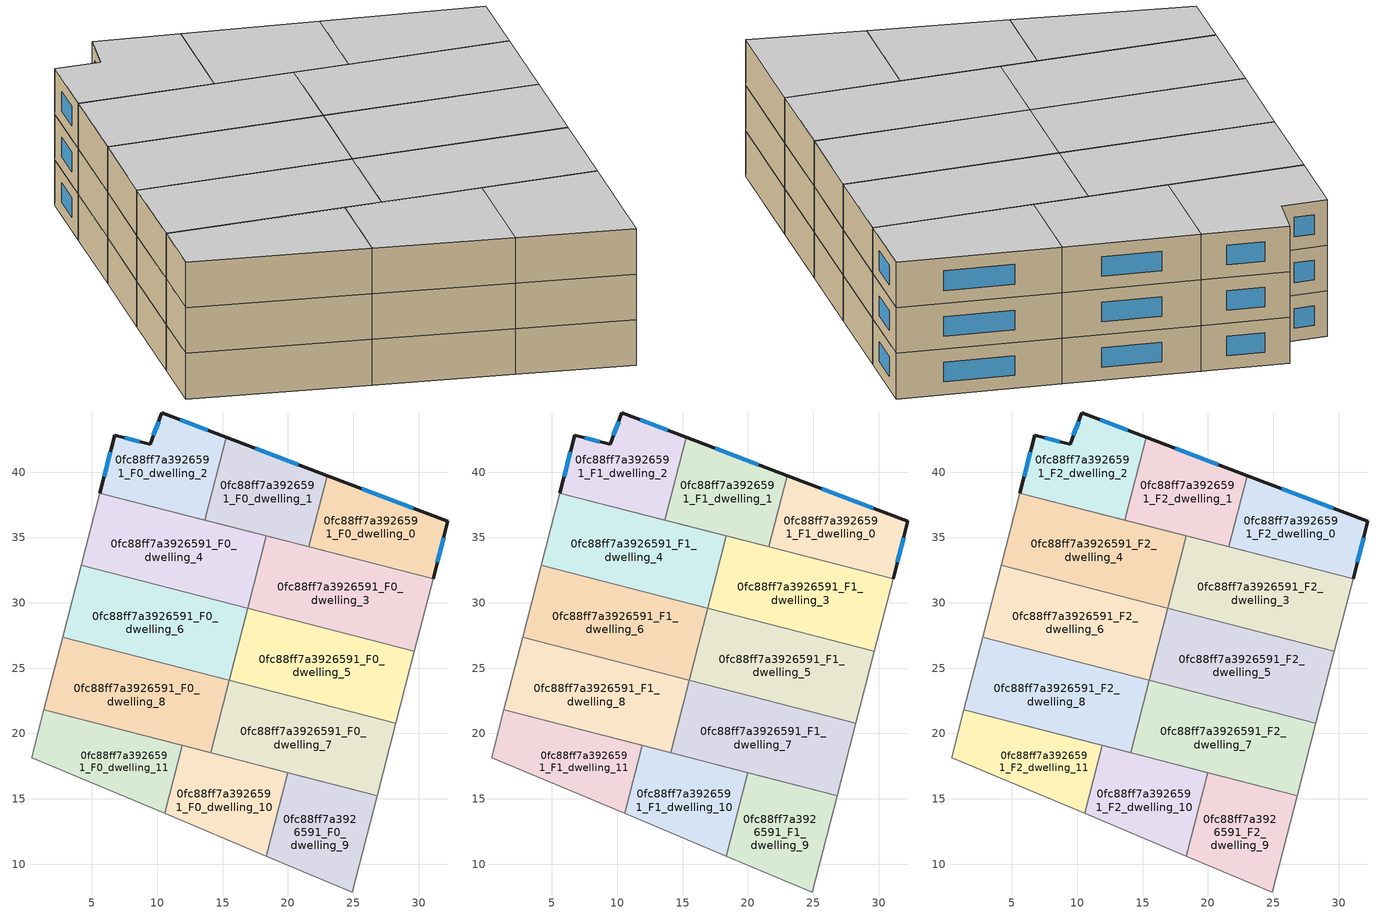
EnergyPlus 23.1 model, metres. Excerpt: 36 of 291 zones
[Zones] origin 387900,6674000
0fc88ff7a3926591_F0_dwelling_0
 floor ground (EU_floor_Construction): 32.25,36.25 31.11,31.83 21.61,34.28 23.02,39.75 z0
 wall outside (EU_wall_Construction): 31.11,31.83 32.25,36.25 23.02,39.75 z0:3
 wall to 0fc88ff7a3926591_F0_dwelling_1 (EU_wall_Construction): 23.02,39.75 21.61,34.28 z0:3
 wall adiabatic (EU_wall_Construction): 21.61,34.28 31.11,31.83 z0:3
 window (EU_Window_Construction): 29.61,37.25 25.65,38.75 / 31.43,33.09 31.92,34.99 z0.86:2.14
0fc88ff7a3926591_F0_dwelling_1
 floor ground (EU_floor_Construction): 23.02,39.75 21.61,34.28 13.64,36.33 15.28,42.67 z0
 wall outside (EU_wall_Construction): 23.02,39.75 15.28,42.67 z0:3
 wall to 0fc88ff7a3926591_F0_dwelling_2 (EU_wall_Construction): 15.28,42.67 13.64,36.33 z0:3
 wall adiabatic (EU_wall_Construction): 13.64,36.33 21.61,34.28 z0:3
 window (EU_Window_Construction): 20.81,40.58 17.49,41.84 z0.86:2.14
0fc88ff7a3926591_F0_dwelling_10
 floor ground (EU_floor_Construction): 20,17 18.35,10.62 10.55,13.88 11.9,19.09 z0
 wall to 0fc88ff7a3926591_F0_dwelling_9 (EU_wall_Construction): 18.35,10.62 20,17 z0:3
 wall adiabatic (EU_wall_Construction): 10.55,13.88 18.35,10.62 / 20,17 11.9,19.09 z0:3
 wall to 0fc88ff7a3926591_F0_dwelling_11 (EU_wall_Construction): 11.9,19.09 10.55,13.88 z0:3
0fc88ff7a3926591_F0_dwelling_11
 floor ground (EU_floor_Construction): 11.9,19.09 10.55,13.88 0.38,18.14 1.33,21.82 z0
 wall adiabatic (EU_wall_Construction): 11.9,19.09 1.33,21.82 0.38,18.14 10.55,13.88 z0:3
0fc88ff7a3926591_F0_dwelling_2
 floor ground (EU_floor_Construction): 15.28,42.67 13.64,36.33 5.6,38.41 6.75,42.83 9.45,42.13 10.36,44.53 z0
 wall outside (EU_wall_Construction): 15.28,42.67 10.36,44.53 9.45,42.13 6.75,42.83 5.6,38.41 z0:3
 wall adiabatic (EU_wall_Construction): 5.6,38.41 13.64,36.33 z0:3
 window (EU_Window_Construction): 6.42,41.57 5.93,39.67 / 8.68,42.33 7.52,42.63 / 10.1,43.85 9.71,42.82 / 13.87,43.2 11.76,44 z0.86:2.14
0fc88ff7a3926591_F0_dwelling_3
 floor ground (EU_floor_Construction): 31.11,31.83 29.68,26.3 16.93,29.59 18.36,35.12 z0
 wall adiabatic (EU_wall_Construction): 29.68,26.3 31.11,31.83 18.36,35.12 z0:3
 wall to 0fc88ff7a3926591_F0_dwelling_5 (EU_wall_Construction): 16.93,29.59 29.68,26.3 z0:3
 wall to 0fc88ff7a3926591_F0_dwelling_4 (EU_wall_Construction): 18.36,35.12 16.93,29.59 z0:3
0fc88ff7a3926591_F0_dwelling_4
 floor ground (EU_floor_Construction): 18.36,35.12 16.93,29.59 4.18,32.88 5.6,38.41 z0
 wall to 0fc88ff7a3926591_F0_dwelling_6 (EU_wall_Construction): 4.18,32.88 16.93,29.59 z0:3
 wall adiabatic (EU_wall_Construction): 18.36,35.12 5.6,38.41 4.18,32.88 z0:3
0fc88ff7a3926591_F0_dwelling_5
 floor ground (EU_floor_Construction): 29.68,26.3 28.26,20.77 15.51,24.06 16.93,29.59 z0
 wall adiabatic (EU_wall_Construction): 28.26,20.77 29.68,26.3 z0:3
 wall to 0fc88ff7a3926591_F0_dwelling_7 (EU_wall_Construction): 15.51,24.06 28.26,20.77 z0:3
 wall to 0fc88ff7a3926591_F0_dwelling_6 (EU_wall_Construction): 16.93,29.59 15.51,24.06 z0:3
0fc88ff7a3926591_F0_dwelling_6
 floor ground (EU_floor_Construction): 16.93,29.59 15.51,24.06 2.75,27.35 4.18,32.88 z0
 wall to 0fc88ff7a3926591_F0_dwelling_8 (EU_wall_Construction): 2.75,27.35 15.51,24.06 z0:3
 wall adiabatic (EU_wall_Construction): 4.18,32.88 2.75,27.35 z0:3
0fc88ff7a3926591_F0_dwelling_7
 floor ground (EU_floor_Construction): 28.26,20.77 26.83,15.24 14.08,18.53 15.51,24.06 z0
 wall adiabatic (EU_wall_Construction): 14.08,18.53 26.83,15.24 28.26,20.77 z0:3
 wall to 0fc88ff7a3926591_F0_dwelling_8 (EU_wall_Construction): 15.51,24.06 14.08,18.53 z0:3
0fc88ff7a3926591_F0_dwelling_8
 floor ground (EU_floor_Construction): 15.51,24.06 14.08,18.53 1.33,21.82 2.75,27.35 z0
 wall adiabatic (EU_wall_Construction): 2.75,27.35 1.33,21.82 14.08,18.53 z0:3
0fc88ff7a3926591_F0_dwelling_9
 floor ground (EU_floor_Construction): 26.83,15.24 24.93,7.87 18.35,10.62 20,17 z0
 wall adiabatic (EU_wall_Construction): 18.35,10.62 24.93,7.87 26.83,15.24 20,17 z0:3
0fc88ff7a3926591_F1_dwelling_0
 floor to 0fc88ff7a3926591_F0_dwelling_0 (EU_floor_Construction): 32.25,36.25 31.11,31.83 21.61,34.28 23.02,39.75 z3
 wall outside (EU_wall_Construction): 31.11,31.83 32.25,36.25 23.02,39.75 z3:6
 wall to 0fc88ff7a3926591_F1_dwelling_1 (EU_wall_Construction): 23.02,39.75 21.61,34.28 z3:6
 wall adiabatic (EU_wall_Construction): 21.61,34.28 31.11,31.83 z3:6
 window (EU_Window_Construction): 29.61,37.25 25.65,38.75 / 31.43,33.09 31.92,34.99 z3.86:5.14
0fc88ff7a3926591_F1_dwelling_1
 floor to 0fc88ff7a3926591_F0_dwelling_1 (EU_floor_Construction): 23.02,39.75 21.61,34.28 13.64,36.33 15.28,42.67 z3
 wall outside (EU_wall_Construction): 23.02,39.75 15.28,42.67 z3:6
 wall to 0fc88ff7a3926591_F1_dwelling_2 (EU_wall_Construction): 15.28,42.67 13.64,36.33 z3:6
 wall adiabatic (EU_wall_Construction): 13.64,36.33 21.61,34.28 z3:6
 window (EU_Window_Construction): 20.81,40.58 17.49,41.84 z3.86:5.14
0fc88ff7a3926591_F1_dwelling_10
 floor to 0fc88ff7a3926591_F0_dwelling_10 (EU_floor_Construction): 20,17 18.35,10.62 10.55,13.88 11.9,19.09 z3
 wall to 0fc88ff7a3926591_F1_dwelling_9 (EU_wall_Construction): 18.35,10.62 20,17 z3:6
 wall adiabatic (EU_wall_Construction): 10.55,13.88 18.35,10.62 / 20,17 11.9,19.09 z3:6
 wall to 0fc88ff7a3926591_F1_dwelling_11 (EU_wall_Construction): 11.9,19.09 10.55,13.88 z3:6
0fc88ff7a3926591_F1_dwelling_11
 floor to 0fc88ff7a3926591_F0_dwelling_11 (EU_floor_Construction): 11.9,19.09 10.55,13.88 0.38,18.14 1.33,21.82 z3
 wall adiabatic (EU_wall_Construction): 11.9,19.09 1.33,21.82 0.38,18.14 10.55,13.88 z3:6
0fc88ff7a3926591_F1_dwelling_2
 floor to 0fc88ff7a3926591_F0_dwelling_2 (EU_floor_Construction): 15.28,42.67 13.64,36.33 5.6,38.41 6.75,42.83 9.45,42.13 10.36,44.53 z3
 wall outside (EU_wall_Construction): 15.28,42.67 10.36,44.53 9.45,42.13 6.75,42.83 5.6,38.41 z3:6
 wall adiabatic (EU_wall_Construction): 5.6,38.41 13.64,36.33 z3:6
 window (EU_Window_Construction): 6.42,41.57 5.93,39.67 / 8.68,42.33 7.52,42.63 / 10.1,43.85 9.71,42.82 / 13.87,43.2 11.76,44 z3.86:5.14
0fc88ff7a3926591_F1_dwelling_3
 floor to 0fc88ff7a3926591_F0_dwelling_3 (EU_floor_Construction): 31.11,31.83 29.68,26.3 16.93,29.59 18.36,35.12 z3
 wall adiabatic (EU_wall_Construction): 29.68,26.3 31.11,31.83 18.36,35.12 z3:6
 wall to 0fc88ff7a3926591_F1_dwelling_5 (EU_wall_Construction): 16.93,29.59 29.68,26.3 z3:6
 wall to 0fc88ff7a3926591_F1_dwelling_4 (EU_wall_Construction): 18.36,35.12 16.93,29.59 z3:6
0fc88ff7a3926591_F1_dwelling_4
 floor to 0fc88ff7a3926591_F0_dwelling_4 (EU_floor_Construction): 18.36,35.12 16.93,29.59 4.18,32.88 5.6,38.41 z3
 wall to 0fc88ff7a3926591_F1_dwelling_6 (EU_wall_Construction): 4.18,32.88 16.93,29.59 z3:6
 wall adiabatic (EU_wall_Construction): 18.36,35.12 5.6,38.41 4.18,32.88 z3:6
0fc88ff7a3926591_F1_dwelling_5
 floor to 0fc88ff7a3926591_F0_dwelling_5 (EU_floor_Construction): 29.68,26.3 28.26,20.77 15.51,24.06 16.93,29.59 z3
 wall adiabatic (EU_wall_Construction): 28.26,20.77 29.68,26.3 z3:6
 wall to 0fc88ff7a3926591_F1_dwelling_7 (EU_wall_Construction): 15.51,24.06 28.26,20.77 z3:6
 wall to 0fc88ff7a3926591_F1_dwelling_6 (EU_wall_Construction): 16.93,29.59 15.51,24.06 z3:6
0fc88ff7a3926591_F1_dwelling_6
 floor to 0fc88ff7a3926591_F0_dwelling_6 (EU_floor_Construction): 16.93,29.59 15.51,24.06 2.75,27.35 4.18,32.88 z3
 wall to 0fc88ff7a3926591_F1_dwelling_8 (EU_wall_Construction): 2.75,27.35 15.51,24.06 z3:6
 wall adiabatic (EU_wall_Construction): 4.18,32.88 2.75,27.35 z3:6
0fc88ff7a3926591_F1_dwelling_7
 floor to 0fc88ff7a3926591_F0_dwelling_7 (EU_floor_Construction): 28.26,20.77 26.83,15.24 14.08,18.53 15.51,24.06 z3
 wall adiabatic (EU_wall_Construction): 14.08,18.53 26.83,15.24 28.26,20.77 z3:6
 wall to 0fc88ff7a3926591_F1_dwelling_8 (EU_wall_Construction): 15.51,24.06 14.08,18.53 z3:6
0fc88ff7a3926591_F1_dwelling_8
 floor to 0fc88ff7a3926591_F0_dwelling_8 (EU_floor_Construction): 15.51,24.06 14.08,18.53 1.33,21.82 2.75,27.35 z3
 wall adiabatic (EU_wall_Construction): 2.75,27.35 1.33,21.82 14.08,18.53 z3:6
0fc88ff7a3926591_F1_dwelling_9
 floor to 0fc88ff7a3926591_F0_dwelling_9 (EU_floor_Construction): 26.83,15.24 24.93,7.87 18.35,10.62 20,17 z3
 wall adiabatic (EU_wall_Construction): 18.35,10.62 24.93,7.87 26.83,15.24 20,17 z3:6
0fc88ff7a3926591_F2_dwelling_0
 floor to 0fc88ff7a3926591_F1_dwelling_0 (EU_floor_Construction): 32.25,36.25 31.11,31.83 21.61,34.28 23.02,39.75 z6
 wall outside (EU_wall_Construction): 31.11,31.83 32.25,36.25 23.02,39.75 z6:9
 wall to 0fc88ff7a3926591_F2_dwelling_1 (EU_wall_Construction): 23.02,39.75 21.61,34.28 z6:9
 wall adiabatic (EU_wall_Construction): 21.61,34.28 31.11,31.83 z6:9
 window (EU_Window_Construction): 29.61,37.25 25.65,38.75 / 31.43,33.09 31.92,34.99 z6.86:8.14
 ceiling to 0fc88ff7a3926591_F3_dwelling_0 (EU_floor_Construction): 31.11,31.83 32.25,36.25 23.02,39.75 21.61,34.28 z9
0fc88ff7a3926591_F2_dwelling_1
 floor to 0fc88ff7a3926591_F1_dwelling_1 (EU_floor_Construction): 23.02,39.75 21.61,34.28 13.64,36.33 15.28,42.67 z6
 wall outside (EU_wall_Construction): 23.02,39.75 15.28,42.67 z6:9
 wall to 0fc88ff7a3926591_F2_dwelling_2 (EU_wall_Construction): 15.28,42.67 13.64,36.33 z6:9
 wall adiabatic (EU_wall_Construction): 13.64,36.33 21.61,34.28 z6:9
 window (EU_Window_Construction): 20.81,40.58 17.49,41.84 z6.86:8.14
 ceiling to 0fc88ff7a3926591_F3_dwelling_1 (EU_floor_Construction): 21.61,34.28 23.02,39.75 15.28,42.67 13.64,36.33 z9
0fc88ff7a3926591_F2_dwelling_10
 floor to 0fc88ff7a3926591_F1_dwelling_10 (EU_floor_Construction): 20,17 18.35,10.62 10.55,13.88 11.9,19.09 z6
 wall to 0fc88ff7a3926591_F2_dwelling_9 (EU_wall_Construction): 18.35,10.62 20,17 z6:9
 wall adiabatic (EU_wall_Construction): 10.55,13.88 18.35,10.62 / 20,17 11.9,19.09 z6:9
 wall to 0fc88ff7a3926591_F2_dwelling_11 (EU_wall_Construction): 11.9,19.09 10.55,13.88 z6:9
 ceiling to 0fc88ff7a3926591_F3_dwelling_10 (EU_floor_Construction): 18.35,10.62 20,17 11.9,19.09 10.55,13.88 z9
0fc88ff7a3926591_F2_dwelling_11
 floor to 0fc88ff7a3926591_F1_dwelling_11 (EU_floor_Construction): 11.9,19.09 10.55,13.88 0.38,18.14 1.33,21.82 z6
 wall adiabatic (EU_wall_Construction): 11.9,19.09 1.33,21.82 0.38,18.14 10.55,13.88 z6:9
 ceiling to 0fc88ff7a3926591_F3_dwelling_11 (EU_floor_Construction): 10.55,13.88 11.9,19.09 1.33,21.82 0.38,18.14 z9
0fc88ff7a3926591_F2_dwelling_2
 floor to 0fc88ff7a3926591_F1_dwelling_2 (EU_floor_Construction): 15.28,42.67 13.64,36.33 5.6,38.41 6.75,42.83 9.45,42.13 10.36,44.53 z6
 wall outside (EU_wall_Construction): 15.28,42.67 10.36,44.53 9.45,42.13 6.75,42.83 5.6,38.41 z6:9
 wall adiabatic (EU_wall_Construction): 5.6,38.41 13.64,36.33 z6:9
 window (EU_Window_Construction): 6.42,41.57 5.93,39.67 / 8.68,42.33 7.52,42.63 / 10.1,43.85 9.71,42.82 / 13.87,43.2 11.76,44 z6.86:8.14
 ceiling to 0fc88ff7a3926591_F3_dwelling_2 (EU_floor_Construction): 13.64,36.33 15.28,42.67 10.36,44.53 9.45,42.13 6.75,42.83 5.6,38.41 z9
0fc88ff7a3926591_F2_dwelling_3
 floor to 0fc88ff7a3926591_F1_dwelling_3 (EU_floor_Construction): 31.11,31.83 29.68,26.3 16.93,29.59 18.36,35.12 z6
 wall adiabatic (EU_wall_Construction): 29.68,26.3 31.11,31.83 18.36,35.12 z6:9
 wall to 0fc88ff7a3926591_F2_dwelling_5 (EU_wall_Construction): 16.93,29.59 29.68,26.3 z6:9
 wall to 0fc88ff7a3926591_F2_dwelling_4 (EU_wall_Construction): 18.36,35.12 16.93,29.59 z6:9
 ceiling to 0fc88ff7a3926591_F3_dwelling_3 (EU_floor_Construction): 29.68,26.3 31.11,31.83 18.36,35.12 16.93,29.59 z9
0fc88ff7a3926591_F2_dwelling_4
 floor to 0fc88ff7a3926591_F1_dwelling_4 (EU_floor_Construction): 18.36,35.12 16.93,29.59 4.18,32.88 5.6,38.41 z6
 wall to 0fc88ff7a3926591_F2_dwelling_6 (EU_wall_Construction): 4.18,32.88 16.93,29.59 z6:9
 wall adiabatic (EU_wall_Construction): 18.36,35.12 5.6,38.41 4.18,32.88 z6:9
 ceiling to 0fc88ff7a3926591_F3_dwelling_4 (EU_floor_Construction): 16.93,29.59 18.36,35.12 5.6,38.41 4.18,32.88 z9
0fc88ff7a3926591_F2_dwelling_5
 floor to 0fc88ff7a3926591_F1_dwelling_5 (EU_floor_Construction): 29.68,26.3 28.26,20.77 15.51,24.06 16.93,29.59 z6
 wall adiabatic (EU_wall_Construction): 28.26,20.77 29.68,26.3 z6:9
 wall to 0fc88ff7a3926591_F2_dwelling_7 (EU_wall_Construction): 15.51,24.06 28.26,20.77 z6:9
 wall to 0fc88ff7a3926591_F2_dwelling_6 (EU_wall_Construction): 16.93,29.59 15.51,24.06 z6:9
 ceiling to 0fc88ff7a3926591_F3_dwelling_5 (EU_floor_Construction): 28.26,20.77 29.68,26.3 16.93,29.59 15.51,24.06 z9
0fc88ff7a3926591_F2_dwelling_6
 floor to 0fc88ff7a3926591_F1_dwelling_6 (EU_floor_Construction): 16.93,29.59 15.51,24.06 2.75,27.35 4.18,32.88 z6
 wall to 0fc88ff7a3926591_F2_dwelling_8 (EU_wall_Construction): 2.75,27.35 15.51,24.06 z6:9
 wall adiabatic (EU_wall_Construction): 4.18,32.88 2.75,27.35 z6:9
 ceiling to 0fc88ff7a3926591_F3_dwelling_6 (EU_floor_Construction): 15.51,24.06 16.93,29.59 4.18,32.88 2.75,27.35 z9
0fc88ff7a3926591_F2_dwelling_7
 floor to 0fc88ff7a3926591_F1_dwelling_7 (EU_floor_Construction): 28.26,20.77 26.83,15.24 14.08,18.53 15.51,24.06 z6
 wall adiabatic (EU_wall_Construction): 14.08,18.53 26.83,15.24 28.26,20.77 z6:9
 wall to 0fc88ff7a3926591_F2_dwelling_8 (EU_wall_Construction): 15.51,24.06 14.08,18.53 z6:9
 ceiling to 0fc88ff7a3926591_F3_dwelling_7 (EU_floor_Construction): 26.83,15.24 28.26,20.77 15.51,24.06 14.08,18.53 z9
0fc88ff7a3926591_F2_dwelling_8
 floor to 0fc88ff7a3926591_F1_dwelling_8 (EU_floor_Construction): 15.51,24.06 14.08,18.53 1.33,21.82 2.75,27.35 z6
 wall adiabatic (EU_wall_Construction): 2.75,27.35 1.33,21.82 14.08,18.53 z6:9
 ceiling to 0fc88ff7a3926591_F3_dwelling_8 (EU_floor_Construction): 14.08,18.53 15.51,24.06 2.75,27.35 1.33,21.82 z9
0fc88ff7a3926591_F2_dwelling_9
 floor to 0fc88ff7a3926591_F1_dwelling_9 (EU_floor_Construction): 26.83,15.24 24.93,7.87 18.35,10.62 20,17 z6
 wall adiabatic (EU_wall_Construction): 18.35,10.62 24.93,7.87 26.83,15.24 20,17 z6:9
 ceiling to 0fc88ff7a3926591_F3_dwelling_9 (EU_floor_Construction): 24.93,7.87 26.83,15.24 20,17 18.35,10.62 z9
[Building]
EU S2 Campaign: North Axis=0; Terrain=City; Solar Distribution=FullExterior
[Site:Location]
Helsinki-Vantaa.AP: Latitude=60.317; Longitude=24.963; Time Zone=2; Elevation=54.6
[SizingPeriod:WeatherFileDays]
AnnualSizingPeriod: Begin Month=1; Begin Day of Month=1; End Month=12; End Day of Month=31; Day of Week for Start Day=Monday; Use Weather File Daylight Saving Period=No; Use Weather File Rain and Snow Indicators=No
[MATERIAL]
EU_InternalMass_Material: Roughness=MediumRough; Thickness=0.1; Conductivity=1; Density=1800; Specific Heat=900; Thermal Absorptance=0.9; Solar Absorptance=0.7; Visible Absorptance=0.7
[MATERIAL:NOMASS] Roughness=MediumRough; Thermal Absorptance=0.9; Solar Absorptance=0.7; Visible Absorptance=0.7
Name | Thermal Resistance
EU_wall_NoMass | 5.91765
EU_floor_NoMass | 6.2875
[WINDOWMATERIAL:SIMPLEGLAZINGSYSTEM]
EU_Window_SimpleGlazing: UFactor=0.994035; Solar Heat Gain Coefficient=0.7; Visible Transmittance=0.7
[CONSTRUCTION]
EU_wall_Construction: EU_wall_NoMass
EU_floor_Construction: EU_floor_NoMass
EU_Window_Construction: EU_Window_SimpleGlazing
EU_InternalMass_Construction: EU_InternalMass_Material
[ZONE] Type=1; Multiplier=1; Ceiling Height=autocalculate; Floor Area=autocalculate; Part of Total Floor Area=Yes
Name | Volume
0fc88ff7a3926591_F0_dwelling_0; 0fc88ff7a3926591_F1_dwelling_0; 0fc88ff7a3926591_F2_dwelling_0 | 150.376
0fc88ff7a3926591_F0_dwelling_1; 0fc88ff7a3926591_F1_dwelling_1; 0fc88ff7a3926591_F2_dwelling_1 | 150.393
0fc88ff7a3926591_F0_dwelling_10; 0fc88ff7a3926591_F1_dwelling_10; 0fc88ff7a3926591_F2_dwelling_10 | 150.367
0fc88ff7a3926591_F0_dwelling_11; 0fc88ff7a3926591_F1_dwelling_11; 0fc88ff7a3926591_F2_dwelling_11; 0fc88ff7a3926591_F0_dwelling_2; 0fc88ff7a3926591_F1_dwelling_2; 0fc88ff7a3926591_F2_dwelling_2 | 150.373
0fc88ff7a3926591_F0_dwelling_3; 0fc88ff7a3926591_F1_dwelling_3; 0fc88ff7a3926591_F2_dwelling_3 | 225.567
0fc88ff7a3926591_F0_dwelling_4; 0fc88ff7a3926591_F1_dwelling_4; 0fc88ff7a3926591_F2_dwelling_4 | 225.571
0fc88ff7a3926591_F0_dwelling_5; 0fc88ff7a3926591_F1_dwelling_5; 0fc88ff7a3926591_F2_dwelling_5 | 225.518
0fc88ff7a3926591_F0_dwelling_6; 0fc88ff7a3926591_F1_dwelling_6; 0fc88ff7a3926591_F2_dwelling_6 | 225.532
0fc88ff7a3926591_F0_dwelling_7; 0fc88ff7a3926591_F1_dwelling_7; 0fc88ff7a3926591_F2_dwelling_7 | 225.566
0fc88ff7a3926591_F0_dwelling_8; 0fc88ff7a3926591_F1_dwelling_8; 0fc88ff7a3926591_F2_dwelling_8 | 225.57
0fc88ff7a3926591_F0_dwelling_9; 0fc88ff7a3926591_F1_dwelling_9; 0fc88ff7a3926591_F2_dwelling_9 | 150.37
[INTERNALMASS] Construction=EU_InternalMass_Construction
Name | Zone or ZoneList | Surface Area
0fc88ff7a3926591_F0_dwelling_0_EU_InternalMass | 0fc88ff7a3926591_F0_dwelling_0 | 50.1252
0fc88ff7a3926591_F0_dwelling_1_EU_InternalMass | 0fc88ff7a3926591_F0_dwelling_1 | 50.131
0fc88ff7a3926591_F0_dwelling_2_EU_InternalMass | 0fc88ff7a3926591_F0_dwelling_2 | 50.1242
0fc88ff7a3926591_F0_dwelling_3_EU_InternalMass | 0fc88ff7a3926591_F0_dwelling_3 | 75.189
0fc88ff7a3926591_F0_dwelling_4_EU_InternalMass | 0fc88ff7a3926591_F0_dwelling_4 | 75.1901
0fc88ff7a3926591_F0_dwelling_5_EU_InternalMass | 0fc88ff7a3926591_F0_dwelling_5 | 75.1729
0fc88ff7a3926591_F0_dwelling_6_EU_InternalMass | 0fc88ff7a3926591_F0_dwelling_6 | 75.1773
0fc88ff7a3926591_F0_dwelling_7_EU_InternalMass | 0fc88ff7a3926591_F0_dwelling_7 | 75.189
0fc88ff7a3926591_F0_dwelling_8_EU_InternalMass | 0fc88ff7a3926591_F0_dwelling_8 | 75.1901
0fc88ff7a3926591_F0_dwelling_9_EU_InternalMass | 0fc88ff7a3926591_F0_dwelling_9 | 50.123
0fc88ff7a3926591_F0_dwelling_10_EU_InternalMass | 0fc88ff7a3926591_F0_dwelling_10 | 50.1222
0fc88ff7a3926591_F0_dwelling_11_EU_InternalMass | 0fc88ff7a3926591_F0_dwelling_11 | 50.1243
0fc88ff7a3926591_F1_dwelling_0_EU_InternalMass | 0fc88ff7a3926591_F1_dwelling_0 | 50.1252
0fc88ff7a3926591_F1_dwelling_1_EU_InternalMass | 0fc88ff7a3926591_F1_dwelling_1 | 50.131
0fc88ff7a3926591_F1_dwelling_2_EU_InternalMass | 0fc88ff7a3926591_F1_dwelling_2 | 50.1242
0fc88ff7a3926591_F1_dwelling_3_EU_InternalMass | 0fc88ff7a3926591_F1_dwelling_3 | 75.189
0fc88ff7a3926591_F1_dwelling_4_EU_InternalMass | 0fc88ff7a3926591_F1_dwelling_4 | 75.1901
0fc88ff7a3926591_F1_dwelling_5_EU_InternalMass | 0fc88ff7a3926591_F1_dwelling_5 | 75.1729
0fc88ff7a3926591_F1_dwelling_6_EU_InternalMass | 0fc88ff7a3926591_F1_dwelling_6 | 75.1773
0fc88ff7a3926591_F1_dwelling_7_EU_InternalMass | 0fc88ff7a3926591_F1_dwelling_7 | 75.189
0fc88ff7a3926591_F1_dwelling_8_EU_InternalMass | 0fc88ff7a3926591_F1_dwelling_8 | 75.1901
0fc88ff7a3926591_F1_dwelling_9_EU_InternalMass | 0fc88ff7a3926591_F1_dwelling_9 | 50.123
0fc88ff7a3926591_F1_dwelling_10_EU_InternalMass | 0fc88ff7a3926591_F1_dwelling_10 | 50.1222
0fc88ff7a3926591_F1_dwelling_11_EU_InternalMass | 0fc88ff7a3926591_F1_dwelling_11 | 50.1243
0fc88ff7a3926591_F2_dwelling_0_EU_InternalMass | 0fc88ff7a3926591_F2_dwelling_0 | 50.1252
0fc88ff7a3926591_F2_dwelling_1_EU_InternalMass | 0fc88ff7a3926591_F2_dwelling_1 | 50.131
0fc88ff7a3926591_F2_dwelling_2_EU_InternalMass | 0fc88ff7a3926591_F2_dwelling_2 | 50.1242
0fc88ff7a3926591_F2_dwelling_3_EU_InternalMass | 0fc88ff7a3926591_F2_dwelling_3 | 75.189
0fc88ff7a3926591_F2_dwelling_4_EU_InternalMass | 0fc88ff7a3926591_F2_dwelling_4 | 75.1901
0fc88ff7a3926591_F2_dwelling_5_EU_InternalMass | 0fc88ff7a3926591_F2_dwelling_5 | 75.1729
0fc88ff7a3926591_F2_dwelling_6_EU_InternalMass | 0fc88ff7a3926591_F2_dwelling_6 | 75.1773
0fc88ff7a3926591_F2_dwelling_7_EU_InternalMass | 0fc88ff7a3926591_F2_dwelling_7 | 75.189
0fc88ff7a3926591_F2_dwelling_8_EU_InternalMass | 0fc88ff7a3926591_F2_dwelling_8 | 75.1901
0fc88ff7a3926591_F2_dwelling_9_EU_InternalMass | 0fc88ff7a3926591_F2_dwelling_9 | 50.123
0fc88ff7a3926591_F2_dwelling_10_EU_InternalMass | 0fc88ff7a3926591_F2_dwelling_10 | 50.1222
0fc88ff7a3926591_F2_dwelling_11_EU_InternalMass | 0fc88ff7a3926591_F2_dwelling_11 | 50.1243
[OTHEREQUIPMENT] Fuel Type=Electricity; Design Level Calculation Method=Watts/Area; Power per Zone Floor Area=1; Fraction Latent=0; Fraction Radiant=0; Fraction Lost=0; Carbon Dioxide Generation Rate=0; EndUse Subcategory=EU_Step8_InternalGains
Name | Zone or ZoneList or Space or SpaceList | Schedule
EU_Step8_InternalGain_0fc88ff7a3926591_F0_dwelling_0_f000 | 0fc88ff7a3926591_F0_dwelling_0 | EU_Step8_GainSchedule_0fc88ff7a3926591_F0_dwelling_0_f000
EU_Step8_InternalGain_0fc88ff7a3926591_F0_dwelling_1_f000 | 0fc88ff7a3926591_F0_dwelling_1 | EU_Step8_GainSchedule_0fc88ff7a3926591_F0_dwelling_1_f000
EU_Step8_InternalGain_0fc88ff7a3926591_F0_dwelling_2_f000 | 0fc88ff7a3926591_F0_dwelling_2 | EU_Step8_GainSchedule_0fc88ff7a3926591_F0_dwelling_2_f000
EU_Step8_InternalGain_0fc88ff7a3926591_F0_dwelling_3_f000 | 0fc88ff7a3926591_F0_dwelling_3 | EU_Step8_GainSchedule_0fc88ff7a3926591_F0_dwelling_3_f000
EU_Step8_InternalGain_0fc88ff7a3926591_F0_dwelling_4_f000 | 0fc88ff7a3926591_F0_dwelling_4 | EU_Step8_GainSchedule_0fc88ff7a3926591_F0_dwelling_4_f000
EU_Step8_InternalGain_0fc88ff7a3926591_F0_dwelling_5_f000 | 0fc88ff7a3926591_F0_dwelling_5 | EU_Step8_GainSchedule_0fc88ff7a3926591_F0_dwelling_5_f000
EU_Step8_InternalGain_0fc88ff7a3926591_F0_dwelling_6_f000 | 0fc88ff7a3926591_F0_dwelling_6 | EU_Step8_GainSchedule_0fc88ff7a3926591_F0_dwelling_6_f000
EU_Step8_InternalGain_0fc88ff7a3926591_F0_dwelling_7_f000 | 0fc88ff7a3926591_F0_dwelling_7 | EU_Step8_GainSchedule_0fc88ff7a3926591_F0_dwelling_7_f000
EU_Step8_InternalGain_0fc88ff7a3926591_F0_dwelling_8_f000 | 0fc88ff7a3926591_F0_dwelling_8 | EU_Step8_GainSchedule_0fc88ff7a3926591_F0_dwelling_8_f000
EU_Step8_InternalGain_0fc88ff7a3926591_F0_dwelling_9_f000 | 0fc88ff7a3926591_F0_dwelling_9 | EU_Step8_GainSchedule_0fc88ff7a3926591_F0_dwelling_9_f000
EU_Step8_InternalGain_0fc88ff7a3926591_F0_dwelling_10_f000 | 0fc88ff7a3926591_F0_dwelling_10 | EU_Step8_GainSchedule_0fc88ff7a3926591_F0_dwelling_10_f000
EU_Step8_InternalGain_0fc88ff7a3926591_F0_dwelling_11_f000 | 0fc88ff7a3926591_F0_dwelling_11 | EU_Step8_GainSchedule_0fc88ff7a3926591_F0_dwelling_11_f000
EU_Step8_InternalGain_0fc88ff7a3926591_F1_dwelling_0_f000 | 0fc88ff7a3926591_F1_dwelling_0 | EU_Step8_GainSchedule_0fc88ff7a3926591_F1_dwelling_0_f000
EU_Step8_InternalGain_0fc88ff7a3926591_F1_dwelling_1_f000 | 0fc88ff7a3926591_F1_dwelling_1 | EU_Step8_GainSchedule_0fc88ff7a3926591_F1_dwelling_1_f000
EU_Step8_InternalGain_0fc88ff7a3926591_F1_dwelling_2_f000 | 0fc88ff7a3926591_F1_dwelling_2 | EU_Step8_GainSchedule_0fc88ff7a3926591_F1_dwelling_2_f000
EU_Step8_InternalGain_0fc88ff7a3926591_F1_dwelling_3_f000 | 0fc88ff7a3926591_F1_dwelling_3 | EU_Step8_GainSchedule_0fc88ff7a3926591_F1_dwelling_3_f000
EU_Step8_InternalGain_0fc88ff7a3926591_F1_dwelling_4_f000 | 0fc88ff7a3926591_F1_dwelling_4 | EU_Step8_GainSchedule_0fc88ff7a3926591_F1_dwelling_4_f000
EU_Step8_InternalGain_0fc88ff7a3926591_F1_dwelling_5_f000 | 0fc88ff7a3926591_F1_dwelling_5 | EU_Step8_GainSchedule_0fc88ff7a3926591_F1_dwelling_5_f000
EU_Step8_InternalGain_0fc88ff7a3926591_F1_dwelling_6_f000 | 0fc88ff7a3926591_F1_dwelling_6 | EU_Step8_GainSchedule_0fc88ff7a3926591_F1_dwelling_6_f000
EU_Step8_InternalGain_0fc88ff7a3926591_F1_dwelling_7_f000 | 0fc88ff7a3926591_F1_dwelling_7 | EU_Step8_GainSchedule_0fc88ff7a3926591_F1_dwelling_7_f000
EU_Step8_InternalGain_0fc88ff7a3926591_F1_dwelling_8_f000 | 0fc88ff7a3926591_F1_dwelling_8 | EU_Step8_GainSchedule_0fc88ff7a3926591_F1_dwelling_8_f000
EU_Step8_InternalGain_0fc88ff7a3926591_F1_dwelling_9_f000 | 0fc88ff7a3926591_F1_dwelling_9 | EU_Step8_GainSchedule_0fc88ff7a3926591_F1_dwelling_9_f000
EU_Step8_InternalGain_0fc88ff7a3926591_F1_dwelling_10_f000 | 0fc88ff7a3926591_F1_dwelling_10 | EU_Step8_GainSchedule_0fc88ff7a3926591_F1_dwelling_10_f000
EU_Step8_InternalGain_0fc88ff7a3926591_F1_dwelling_11_f000 | 0fc88ff7a3926591_F1_dwelling_11 | EU_Step8_GainSchedule_0fc88ff7a3926591_F1_dwelling_11_f000
EU_Step8_InternalGain_0fc88ff7a3926591_F2_dwelling_0_f000 | 0fc88ff7a3926591_F2_dwelling_0 | EU_Step8_GainSchedule_0fc88ff7a3926591_F2_dwelling_0_f000
EU_Step8_InternalGain_0fc88ff7a3926591_F2_dwelling_1_f000 | 0fc88ff7a3926591_F2_dwelling_1 | EU_Step8_GainSchedule_0fc88ff7a3926591_F2_dwelling_1_f000
EU_Step8_InternalGain_0fc88ff7a3926591_F2_dwelling_2_f000 | 0fc88ff7a3926591_F2_dwelling_2 | EU_Step8_GainSchedule_0fc88ff7a3926591_F2_dwelling_2_f000
EU_Step8_InternalGain_0fc88ff7a3926591_F2_dwelling_3_f000 | 0fc88ff7a3926591_F2_dwelling_3 | EU_Step8_GainSchedule_0fc88ff7a3926591_F2_dwelling_3_f000
EU_Step8_InternalGain_0fc88ff7a3926591_F2_dwelling_4_f000 | 0fc88ff7a3926591_F2_dwelling_4 | EU_Step8_GainSchedule_0fc88ff7a3926591_F2_dwelling_4_f000
EU_Step8_InternalGain_0fc88ff7a3926591_F2_dwelling_5_f000 | 0fc88ff7a3926591_F2_dwelling_5 | EU_Step8_GainSchedule_0fc88ff7a3926591_F2_dwelling_5_f000
EU_Step8_InternalGain_0fc88ff7a3926591_F2_dwelling_6_f000 | 0fc88ff7a3926591_F2_dwelling_6 | EU_Step8_GainSchedule_0fc88ff7a3926591_F2_dwelling_6_f000
EU_Step8_InternalGain_0fc88ff7a3926591_F2_dwelling_7_f000 | 0fc88ff7a3926591_F2_dwelling_7 | EU_Step8_GainSchedule_0fc88ff7a3926591_F2_dwelling_7_f000
EU_Step8_InternalGain_0fc88ff7a3926591_F2_dwelling_8_f000 | 0fc88ff7a3926591_F2_dwelling_8 | EU_Step8_GainSchedule_0fc88ff7a3926591_F2_dwelling_8_f000
EU_Step8_InternalGain_0fc88ff7a3926591_F2_dwelling_9_f000 | 0fc88ff7a3926591_F2_dwelling_9 | EU_Step8_GainSchedule_0fc88ff7a3926591_F2_dwelling_9_f000
EU_Step8_InternalGain_0fc88ff7a3926591_F2_dwelling_10_f000 | 0fc88ff7a3926591_F2_dwelling_10 | EU_Step8_GainSchedule_0fc88ff7a3926591_F2_dwelling_10_f000
EU_Step8_InternalGain_0fc88ff7a3926591_F2_dwelling_11_f000 | 0fc88ff7a3926591_F2_dwelling_11 | EU_Step8_GainSchedule_0fc88ff7a3926591_F2_dwelling_11_f000
[ZONEVENTILATION:DESIGNFLOWRATE] Schedule=EU_AlwaysOn; Design Flow Rate Calculation Method=AirChanges/Hour; Air Changes per Hour=0.596421; Ventilation Type=Natural; Fan Pressure Rise=0; Fan Total Efficiency=1; Constant Term Coefficient=1; Temperature Term Coefficient=0; Velocity Term Coefficient=0; Velocity Squared Term Coefficient=0; Minimum Indoor Temperature=-100; Maximum Indoor Temperature=100; Delta Temperature=-100; Minimum Outdoor Temperature=-100; Maximum Outdoor Temperature=100; Maximum Wind Speed=40
Name | Zone or ZoneList or Space or SpaceList
EU_ConstantAir_0fc88ff7a3926591_F0_dwelling_0 | 0fc88ff7a3926591_F0_dwelling_0
EU_ConstantAir_0fc88ff7a3926591_F0_dwelling_1 | 0fc88ff7a3926591_F0_dwelling_1
EU_ConstantAir_0fc88ff7a3926591_F0_dwelling_2 | 0fc88ff7a3926591_F0_dwelling_2
EU_ConstantAir_0fc88ff7a3926591_F0_dwelling_3 | 0fc88ff7a3926591_F0_dwelling_3
EU_ConstantAir_0fc88ff7a3926591_F0_dwelling_4 | 0fc88ff7a3926591_F0_dwelling_4
EU_ConstantAir_0fc88ff7a3926591_F0_dwelling_5 | 0fc88ff7a3926591_F0_dwelling_5
EU_ConstantAir_0fc88ff7a3926591_F0_dwelling_6 | 0fc88ff7a3926591_F0_dwelling_6
EU_ConstantAir_0fc88ff7a3926591_F0_dwelling_7 | 0fc88ff7a3926591_F0_dwelling_7
EU_ConstantAir_0fc88ff7a3926591_F0_dwelling_8 | 0fc88ff7a3926591_F0_dwelling_8
EU_ConstantAir_0fc88ff7a3926591_F0_dwelling_9 | 0fc88ff7a3926591_F0_dwelling_9
EU_ConstantAir_0fc88ff7a3926591_F0_dwelling_10 | 0fc88ff7a3926591_F0_dwelling_10
EU_ConstantAir_0fc88ff7a3926591_F0_dwelling_11 | 0fc88ff7a3926591_F0_dwelling_11
EU_ConstantAir_0fc88ff7a3926591_F1_dwelling_0 | 0fc88ff7a3926591_F1_dwelling_0
EU_ConstantAir_0fc88ff7a3926591_F1_dwelling_1 | 0fc88ff7a3926591_F1_dwelling_1
EU_ConstantAir_0fc88ff7a3926591_F1_dwelling_2 | 0fc88ff7a3926591_F1_dwelling_2
EU_ConstantAir_0fc88ff7a3926591_F1_dwelling_3 | 0fc88ff7a3926591_F1_dwelling_3
EU_ConstantAir_0fc88ff7a3926591_F1_dwelling_4 | 0fc88ff7a3926591_F1_dwelling_4
EU_ConstantAir_0fc88ff7a3926591_F1_dwelling_5 | 0fc88ff7a3926591_F1_dwelling_5
EU_ConstantAir_0fc88ff7a3926591_F1_dwelling_6 | 0fc88ff7a3926591_F1_dwelling_6
EU_ConstantAir_0fc88ff7a3926591_F1_dwelling_7 | 0fc88ff7a3926591_F1_dwelling_7
EU_ConstantAir_0fc88ff7a3926591_F1_dwelling_8 | 0fc88ff7a3926591_F1_dwelling_8
EU_ConstantAir_0fc88ff7a3926591_F1_dwelling_9 | 0fc88ff7a3926591_F1_dwelling_9
EU_ConstantAir_0fc88ff7a3926591_F1_dwelling_10 | 0fc88ff7a3926591_F1_dwelling_10
EU_ConstantAir_0fc88ff7a3926591_F1_dwelling_11 | 0fc88ff7a3926591_F1_dwelling_11
EU_ConstantAir_0fc88ff7a3926591_F2_dwelling_0 | 0fc88ff7a3926591_F2_dwelling_0
EU_ConstantAir_0fc88ff7a3926591_F2_dwelling_1 | 0fc88ff7a3926591_F2_dwelling_1
EU_ConstantAir_0fc88ff7a3926591_F2_dwelling_2 | 0fc88ff7a3926591_F2_dwelling_2
EU_ConstantAir_0fc88ff7a3926591_F2_dwelling_3 | 0fc88ff7a3926591_F2_dwelling_3
EU_ConstantAir_0fc88ff7a3926591_F2_dwelling_4 | 0fc88ff7a3926591_F2_dwelling_4
EU_ConstantAir_0fc88ff7a3926591_F2_dwelling_5 | 0fc88ff7a3926591_F2_dwelling_5
EU_ConstantAir_0fc88ff7a3926591_F2_dwelling_6 | 0fc88ff7a3926591_F2_dwelling_6
EU_ConstantAir_0fc88ff7a3926591_F2_dwelling_7 | 0fc88ff7a3926591_F2_dwelling_7
EU_ConstantAir_0fc88ff7a3926591_F2_dwelling_8 | 0fc88ff7a3926591_F2_dwelling_8
EU_ConstantAir_0fc88ff7a3926591_F2_dwelling_9 | 0fc88ff7a3926591_F2_dwelling_9
EU_ConstantAir_0fc88ff7a3926591_F2_dwelling_10 | 0fc88ff7a3926591_F2_dwelling_10
EU_ConstantAir_0fc88ff7a3926591_F2_dwelling_11 | 0fc88ff7a3926591_F2_dwelling_11
[HVACTEMPLATE:THERMOSTAT] Constant Heating Setpoint=20; Constant Cooling Setpoint=50
EU_HeatOnly_0fc88ff7a3926591_F0_dwelling_0; EU_HeatOnly_0fc88ff7a3926591_F0_dwelling_1; EU_HeatOnly_0fc88ff7a3926591_F0_dwelling_2; EU_HeatOnly_0fc88ff7a3926591_F0_dwelling_3; EU_HeatOnly_0fc88ff7a3926591_F0_dwelling_4; EU_HeatOnly_0fc88ff7a3926591_F0_dwelling_5; EU_HeatOnly_0fc88ff7a3926591_F0_dwelling_6; EU_HeatOnly_0fc88ff7a3926591_F0_dwelling_7; EU_HeatOnly_0fc88ff7a3926591_F0_dwelling_8; EU_HeatOnly_0fc88ff7a3926591_F0_dwelling_9; EU_HeatOnly_0fc88ff7a3926591_F0_dwelling_10; EU_HeatOnly_0fc88ff7a3926591_F0_dwelling_11; EU_HeatOnly_0fc88ff7a3926591_F1_dwelling_0; EU_HeatOnly_0fc88ff7a3926591_F1_dwelling_1; EU_HeatOnly_0fc88ff7a3926591_F1_dwelling_2; EU_HeatOnly_0fc88ff7a3926591_F1_dwelling_3; EU_HeatOnly_0fc88ff7a3926591_F1_dwelling_4; EU_HeatOnly_0fc88ff7a3926591_F1_dwelling_5; EU_HeatOnly_0fc88ff7a3926591_F1_dwelling_6; EU_HeatOnly_0fc88ff7a3926591_F1_dwelling_7; EU_HeatOnly_0fc88ff7a3926591_F1_dwelling_8; EU_HeatOnly_0fc88ff7a3926591_F1_dwelling_9; EU_HeatOnly_0fc88ff7a3926591_F1_dwelling_10; EU_HeatOnly_0fc88ff7a3926591_F1_dwelling_11; EU_HeatOnly_0fc88ff7a3926591_F2_dwelling_0; EU_HeatOnly_0fc88ff7a3926591_F2_dwelling_1; EU_HeatOnly_0fc88ff7a3926591_F2_dwelling_2; EU_HeatOnly_0fc88ff7a3926591_F2_dwelling_3; EU_HeatOnly_0fc88ff7a3926591_F2_dwelling_4; EU_HeatOnly_0fc88ff7a3926591_F2_dwelling_5; EU_HeatOnly_0fc88ff7a3926591_F2_dwelling_6; EU_HeatOnly_0fc88ff7a3926591_F2_dwelling_7; EU_HeatOnly_0fc88ff7a3926591_F2_dwelling_8; EU_HeatOnly_0fc88ff7a3926591_F2_dwelling_9; EU_HeatOnly_0fc88ff7a3926591_F2_dwelling_10; EU_HeatOnly_0fc88ff7a3926591_F2_dwelling_11; EU_HeatOnly_0fc88ff7a3926591_F3_dwelling_0; EU_HeatOnly_0fc88ff7a3926591_F3_dwelling_1; EU_HeatOnly_0fc88ff7a3926591_F3_dwelling_2; EU_HeatOnly_0fc88ff7a3926591_F3_dwelling_3; EU_HeatOnly_0fc88ff7a3926591_F3_dwelling_4; EU_HeatOnly_0fc88ff7a3926591_F3_dwelling_5; EU_HeatOnly_0fc88ff7a3926591_F3_dwelling_6; EU_HeatOnly_0fc88ff7a3926591_F3_dwelling_7; EU_HeatOnly_0fc88ff7a3926591_F3_dwelling_8; EU_HeatOnly_0fc88ff7a3926591_F3_dwelling_9; EU_HeatOnly_0fc88ff7a3926591_F3_dwelling_10; EU_HeatOnly_0fc88ff7a3926591_F3_dwelling_11; EU_HeatOnly_0fc88ff7a3926591_F4_dwelling_0; EU_HeatOnly_0fc88ff7a3926591_F4_dwelling_1; EU_HeatOnly_0fc88ff7a3926591_F4_dwelling_2; EU_HeatOnly_0fc88ff7a3926591_F4_dwelling_3; EU_HeatOnly_0fc88ff7a3926591_F4_dwelling_4; EU_HeatOnly_0fc88ff7a3926591_F4_dwelling_5; EU_HeatOnly_0fc88ff7a3926591_F4_dwelling_6; EU_HeatOnly_0fc88ff7a3926591_F4_dwelling_7; EU_HeatOnly_0fc88ff7a3926591_F4_dwelling_8; EU_HeatOnly_0fc88ff7a3926591_F4_dwelling_9; EU_HeatOnly_0fc88ff7a3926591_F4_dwelling_10; EU_HeatOnly_0fc88ff7a3926591_F4_dwelling_11; EU_HeatOnly_0fc88ff7a3926591_F5_dwelling_0; EU_HeatOnly_0fc88ff7a3926591_F5_dwelling_1; EU_HeatOnly_0fc88ff7a3926591_F5_dwelling_2; EU_HeatOnly_0fc88ff7a3926591_F5_dwelling_3; EU_HeatOnly_0fc88ff7a3926591_F5_dwelling_4; EU_HeatOnly_0fc88ff7a3926591_F5_dwelling_5; EU_HeatOnly_0fc88ff7a3926591_F5_dwelling_6; EU_HeatOnly_0fc88ff7a3926591_F5_dwelling_7; EU_HeatOnly_0fc88ff7a3926591_F5_dwelling_8; EU_HeatOnly_0fc88ff7a3926591_F5_dwelling_9; EU_HeatOnly_0fc88ff7a3926591_F5_dwelling_10; EU_HeatOnly_0fc88ff7a3926591_F6_dwelling_0; EU_HeatOnly_0fc88ff7a3926591_F6_dwelling_1; EU_HeatOnly_0fc88ff7a3926591_F6_dwelling_2; EU_HeatOnly_0fc88ff7a3926591_F6_dwelling_3; EU_HeatOnly_0fc88ff7a3926591_F6_dwelling_4; EU_HeatOnly_0fc88ff7a3926591_F6_dwelling_5; EU_HeatOnly_0fc88ff7a3926591_F6_dwelling_6; EU_HeatOnly_0fc88ff7a3926591_F6_dwelling_7; EU_HeatOnly_0fc88ff7a3926591_F6_dwelling_8; EU_HeatOnly_0fc88ff7a3926591_F6_dwelling_9; EU_HeatOnly_0fc88ff7a3926591_F6_dwelling_10; EU_HeatOnly_0fc88ff7a3926591_F7_dwelling_0; EU_HeatOnly_0fc88ff7a3926591_F7_dwelling_1; EU_HeatOnly_0fc88ff7a3926591_F7_dwelling_2; EU_HeatOnly_0fc88ff7a3926591_F7_dwelling_3; EU_HeatOnly_0fc88ff7a3926591_F7_dwelling_4; EU_HeatOnly_0fc88ff7a3926591_F7_dwelling_5; EU_HeatOnly_0fc88ff7a3926591_F7_dwelling_6; EU_HeatOnly_0fc88ff7a3926591_F7_dwelling_7; EU_HeatOnly_0fc88ff7a3926591_F7_dwelling_8; EU_HeatOnly_0fc88ff7a3926591_F7_dwelling_9; EU_HeatOnly_0fc88ff7a3926591_F7_dwelling_10; EU_HeatOnly_0fc88ff7a3926591_F8_dwelling_0; EU_HeatOnly_0fc88ff7a3926591_F8_dwelling_1; EU_HeatOnly_0fc88ff7a3926591_F8_dwelling_2; EU_HeatOnly_0fc88ff7a3926591_F8_dwelling_3; EU_HeatOnly_0fc88ff7a3926591_F8_dwelling_4; EU_HeatOnly_0fc88ff7a3926591_F8_dwelling_5; EU_HeatOnly_0fc88ff7a3926591_F8_dwelling_6; EU_HeatOnly_0fc88ff7a3926591_F8_dwelling_7; EU_HeatOnly_0fc88ff7a3926591_F8_dwelling_8; EU_HeatOnly_0fc88ff7a3926591_F8_dwelling_9; EU_HeatOnly_0fc88ff7a3926591_F8_dwelling_10; EU_HeatOnly_0fc88ff7a3926591_F9_dwelling_0; EU_HeatOnly_0fc88ff7a3926591_F9_dwelling_1; EU_HeatOnly_0fc88ff7a3926591_F9_dwelling_2; EU_HeatOnly_0fc88ff7a3926591_F9_dwelling_3; EU_HeatOnly_0fc88ff7a3926591_F9_dwelling_4; EU_HeatOnly_0fc88ff7a3926591_F9_dwelling_5; EU_HeatOnly_0fc88ff7a3926591_F9_dwelling_6; EU_HeatOnly_0fc88ff7a3926591_F9_dwelling_7; EU_HeatOnly_0fc88ff7a3926591_F9_dwelling_8; EU_HeatOnly_0fc88ff7a3926591_F9_dwelling_9; EU_HeatOnly_0fc88ff7a3926591_F9_dwelling_10; EU_HeatOnly_0fc88ff7a3926591_F10_dwelling_0
[HVACTEMPLATE:ZONE:IDEALLOADSAIRSYSTEM] System Availability Schedule=EU_AlwaysOn; Maximum Heating Supply Air Temperature=50; Minimum Cooling Supply Air Temperature=13; Maximum Heating Supply Air Humidity Ratio=0.0156; Minimum Cooling Supply Air Humidity Ratio=0.0077; Heating Limit=NoLimit; Cooling Limit=NoLimit; Heating Availability Schedule=EU_AlwaysOn; Cooling Availability Schedule=EU_CoolingOff; Dehumidification Control Type=ConstantSensibleHeatRatio; Cooling Sensible Heat Ratio=0.7; Dehumidification Setpoint=60; Humidification Control Type=None; Humidification Setpoint=30; Outdoor Air Method=None; Outdoor Air Flow Rate per Person=0.00944; Outdoor Air Flow Rate per Zone Floor Area=0; Outdoor Air Flow Rate per Zone=0; Demand Controlled Ventilation Type=None; Outdoor Air Economizer Type=NoEconomizer; Heat Recovery Type=None; Sensible Heat Recovery Effectiveness=0.7; Latent Heat Recovery Effectiveness=0.65
Name | Template Thermostat
0fc88ff7a3926591_F0_dwelling_0 | EU_HeatOnly_0fc88ff7a3926591_F0_dwelling_0
0fc88ff7a3926591_F0_dwelling_1 | EU_HeatOnly_0fc88ff7a3926591_F0_dwelling_1
0fc88ff7a3926591_F0_dwelling_2 | EU_HeatOnly_0fc88ff7a3926591_F0_dwelling_2
0fc88ff7a3926591_F0_dwelling_3 | EU_HeatOnly_0fc88ff7a3926591_F0_dwelling_3
0fc88ff7a3926591_F0_dwelling_4 | EU_HeatOnly_0fc88ff7a3926591_F0_dwelling_4
0fc88ff7a3926591_F0_dwelling_5 | EU_HeatOnly_0fc88ff7a3926591_F0_dwelling_5
0fc88ff7a3926591_F0_dwelling_6 | EU_HeatOnly_0fc88ff7a3926591_F0_dwelling_6
0fc88ff7a3926591_F0_dwelling_7 | EU_HeatOnly_0fc88ff7a3926591_F0_dwelling_7
0fc88ff7a3926591_F0_dwelling_8 | EU_HeatOnly_0fc88ff7a3926591_F0_dwelling_8
0fc88ff7a3926591_F0_dwelling_9 | EU_HeatOnly_0fc88ff7a3926591_F0_dwelling_9
0fc88ff7a3926591_F0_dwelling_10 | EU_HeatOnly_0fc88ff7a3926591_F0_dwelling_10
0fc88ff7a3926591_F0_dwelling_11 | EU_HeatOnly_0fc88ff7a3926591_F0_dwelling_11
0fc88ff7a3926591_F1_dwelling_0 | EU_HeatOnly_0fc88ff7a3926591_F1_dwelling_0
0fc88ff7a3926591_F1_dwelling_1 | EU_HeatOnly_0fc88ff7a3926591_F1_dwelling_1
0fc88ff7a3926591_F1_dwelling_2 | EU_HeatOnly_0fc88ff7a3926591_F1_dwelling_2
0fc88ff7a3926591_F1_dwelling_3 | EU_HeatOnly_0fc88ff7a3926591_F1_dwelling_3
0fc88ff7a3926591_F1_dwelling_4 | EU_HeatOnly_0fc88ff7a3926591_F1_dwelling_4
0fc88ff7a3926591_F1_dwelling_5 | EU_HeatOnly_0fc88ff7a3926591_F1_dwelling_5
0fc88ff7a3926591_F1_dwelling_6 | EU_HeatOnly_0fc88ff7a3926591_F1_dwelling_6
0fc88ff7a3926591_F1_dwelling_7 | EU_HeatOnly_0fc88ff7a3926591_F1_dwelling_7
0fc88ff7a3926591_F1_dwelling_8 | EU_HeatOnly_0fc88ff7a3926591_F1_dwelling_8
0fc88ff7a3926591_F1_dwelling_9 | EU_HeatOnly_0fc88ff7a3926591_F1_dwelling_9
0fc88ff7a3926591_F1_dwelling_10 | EU_HeatOnly_0fc88ff7a3926591_F1_dwelling_10
0fc88ff7a3926591_F1_dwelling_11 | EU_HeatOnly_0fc88ff7a3926591_F1_dwelling_11
0fc88ff7a3926591_F2_dwelling_0 | EU_HeatOnly_0fc88ff7a3926591_F2_dwelling_0
0fc88ff7a3926591_F2_dwelling_1 | EU_HeatOnly_0fc88ff7a3926591_F2_dwelling_1
0fc88ff7a3926591_F2_dwelling_2 | EU_HeatOnly_0fc88ff7a3926591_F2_dwelling_2
0fc88ff7a3926591_F2_dwelling_3 | EU_HeatOnly_0fc88ff7a3926591_F2_dwelling_3
0fc88ff7a3926591_F2_dwelling_4 | EU_HeatOnly_0fc88ff7a3926591_F2_dwelling_4
0fc88ff7a3926591_F2_dwelling_5 | EU_HeatOnly_0fc88ff7a3926591_F2_dwelling_5
0fc88ff7a3926591_F2_dwelling_6 | EU_HeatOnly_0fc88ff7a3926591_F2_dwelling_6
0fc88ff7a3926591_F2_dwelling_7 | EU_HeatOnly_0fc88ff7a3926591_F2_dwelling_7
0fc88ff7a3926591_F2_dwelling_8 | EU_HeatOnly_0fc88ff7a3926591_F2_dwelling_8
0fc88ff7a3926591_F2_dwelling_9 | EU_HeatOnly_0fc88ff7a3926591_F2_dwelling_9
0fc88ff7a3926591_F2_dwelling_10 | EU_HeatOnly_0fc88ff7a3926591_F2_dwelling_10
0fc88ff7a3926591_F2_dwelling_11 | EU_HeatOnly_0fc88ff7a3926591_F2_dwelling_11
[SIZING:ZONE] Zone Cooling Design Supply Air Temperature Input Method=SupplyAirTemperature; Zone Cooling Design Supply Air Temperature=13; Zone Heating Design Supply Air Temperature Input Method=SupplyAirTemperature; Zone Heating Design Supply Air Temperature=50; Zone Cooling Design Supply Air Humidity Ratio=0.008; Zone Heating Design Supply Air Humidity Ratio=0.008; Cooling Design Air Flow Method=DesignDay; Cooling Design Air Flow Rate=0; Cooling Minimum Air Flow per Zone Floor Area=0.000762; Cooling Minimum Air Flow=0; Cooling Minimum Air Flow Fraction=0.2; Heating Design Air Flow Method=DesignDay; Heating Design Air Flow Rate=0; Heating Maximum Air Flow per Zone Floor Area=0.002032; Heating Maximum Air Flow=0.141576; Heating Maximum Air Flow Fraction=0.3; Account for Dedicated Outdoor Air System=No; Dedicated Outdoor Air System Control Strategy=NeutralSupplyAir; Dedicated Outdoor Air Low Setpoint Temperature for Design=autosize; Dedicated Outdoor Air High Setpoint Temperature for Design=autosize; Zone Load Sizing Method=Sensible Load Only No Latent Load; Zone Latent Cooling Design Supply Air Humidity Ratio Input Method=HumidityRatioDifference; Zone Cooling Design Supply Air Humidity Ratio Difference=0.005; Zone Latent Heating Design Supply Air Humidity Ratio Input Method=HumidityRatioDifference; Zone Humidification Design Supply Air Humidity Ratio Difference=0.005
0fc88ff7a3926591_F0_dwelling_0; 0fc88ff7a3926591_F0_dwelling_1; 0fc88ff7a3926591_F0_dwelling_2; 0fc88ff7a3926591_F0_dwelling_3; 0fc88ff7a3926591_F0_dwelling_4; 0fc88ff7a3926591_F0_dwelling_5; 0fc88ff7a3926591_F0_dwelling_6; 0fc88ff7a3926591_F0_dwelling_7; 0fc88ff7a3926591_F0_dwelling_8; 0fc88ff7a3926591_F0_dwelling_9; 0fc88ff7a3926591_F0_dwelling_10; 0fc88ff7a3926591_F0_dwelling_11; 0fc88ff7a3926591_F1_dwelling_0; 0fc88ff7a3926591_F1_dwelling_1; 0fc88ff7a3926591_F1_dwelling_2; 0fc88ff7a3926591_F1_dwelling_3; 0fc88ff7a3926591_F1_dwelling_4; 0fc88ff7a3926591_F1_dwelling_5; 0fc88ff7a3926591_F1_dwelling_6; 0fc88ff7a3926591_F1_dwelling_7; 0fc88ff7a3926591_F1_dwelling_8; 0fc88ff7a3926591_F1_dwelling_9; 0fc88ff7a3926591_F1_dwelling_10; 0fc88ff7a3926591_F1_dwelling_11; 0fc88ff7a3926591_F2_dwelling_0; 0fc88ff7a3926591_F2_dwelling_1; 0fc88ff7a3926591_F2_dwelling_2; 0fc88ff7a3926591_F2_dwelling_3; 0fc88ff7a3926591_F2_dwelling_4; 0fc88ff7a3926591_F2_dwelling_5; 0fc88ff7a3926591_F2_dwelling_6; 0fc88ff7a3926591_F2_dwelling_7; 0fc88ff7a3926591_F2_dwelling_8; 0fc88ff7a3926591_F2_dwelling_9; 0fc88ff7a3926591_F2_dwelling_10; 0fc88ff7a3926591_F2_dwelling_11
[SCHEDULE:CONSTANT]
Name | Hourly Value
EU_AlwaysOn | 1
EU_CoolingOff | 0
[SCHEDULE:FILE] Column Number=1; Rows to Skip at Top=0; Number of Hours of Data=8760; Column Separator=Comma; Interpolate to Timestep=No; Minutes per Item=60; Adjust Schedule for Daylight Savings=Yes
Name | File
EU_Step8_GainSchedule_0fc88ff7a3926591_F0_dwelling_0_f000 | ../../schedules/0fc88ff7a3926591/0fc88ff7a3926591_F0_dwelling_0_f000_gain.csv
EU_Step8_GainSchedule_0fc88ff7a3926591_F0_dwelling_1_f000 | ../../schedules/0fc88ff7a3926591/0fc88ff7a3926591_F0_dwelling_1_f000_gain.csv
EU_Step8_GainSchedule_0fc88ff7a3926591_F0_dwelling_2_f000 | ../../schedules/0fc88ff7a3926591/0fc88ff7a3926591_F0_dwelling_2_f000_gain.csv
EU_Step8_GainSchedule_0fc88ff7a3926591_F0_dwelling_3_f000 | ../../schedules/0fc88ff7a3926591/0fc88ff7a3926591_F0_dwelling_3_f000_gain.csv
EU_Step8_GainSchedule_0fc88ff7a3926591_F0_dwelling_4_f000 | ../../schedules/0fc88ff7a3926591/0fc88ff7a3926591_F0_dwelling_4_f000_gain.csv
EU_Step8_GainSchedule_0fc88ff7a3926591_F0_dwelling_5_f000 | ../../schedules/0fc88ff7a3926591/0fc88ff7a3926591_F0_dwelling_5_f000_gain.csv
EU_Step8_GainSchedule_0fc88ff7a3926591_F0_dwelling_6_f000 | ../../schedules/0fc88ff7a3926591/0fc88ff7a3926591_F0_dwelling_6_f000_gain.csv
EU_Step8_GainSchedule_0fc88ff7a3926591_F0_dwelling_7_f000 | ../../schedules/0fc88ff7a3926591/0fc88ff7a3926591_F0_dwelling_7_f000_gain.csv
EU_Step8_GainSchedule_0fc88ff7a3926591_F0_dwelling_8_f000 | ../../schedules/0fc88ff7a3926591/0fc88ff7a3926591_F0_dwelling_8_f000_gain.csv
EU_Step8_GainSchedule_0fc88ff7a3926591_F0_dwelling_9_f000 | ../../schedules/0fc88ff7a3926591/0fc88ff7a3926591_F0_dwelling_9_f000_gain.csv
EU_Step8_GainSchedule_0fc88ff7a3926591_F0_dwelling_10_f000 | ../../schedules/0fc88ff7a3926591/0fc88ff7a3926591_F0_dwelling_10_f000_gain.csv
EU_Step8_GainSchedule_0fc88ff7a3926591_F0_dwelling_11_f000 | ../../schedules/0fc88ff7a3926591/0fc88ff7a3926591_F0_dwelling_11_f000_gain.csv
EU_Step8_GainSchedule_0fc88ff7a3926591_F1_dwelling_0_f000 | ../../schedules/0fc88ff7a3926591/0fc88ff7a3926591_F1_dwelling_0_f000_gain.csv
EU_Step8_GainSchedule_0fc88ff7a3926591_F1_dwelling_1_f000 | ../../schedules/0fc88ff7a3926591/0fc88ff7a3926591_F1_dwelling_1_f000_gain.csv
EU_Step8_GainSchedule_0fc88ff7a3926591_F1_dwelling_2_f000 | ../../schedules/0fc88ff7a3926591/0fc88ff7a3926591_F1_dwelling_2_f000_gain.csv
EU_Step8_GainSchedule_0fc88ff7a3926591_F1_dwelling_3_f000 | ../../schedules/0fc88ff7a3926591/0fc88ff7a3926591_F1_dwelling_3_f000_gain.csv
EU_Step8_GainSchedule_0fc88ff7a3926591_F1_dwelling_4_f000 | ../../schedules/0fc88ff7a3926591/0fc88ff7a3926591_F1_dwelling_4_f000_gain.csv
EU_Step8_GainSchedule_0fc88ff7a3926591_F1_dwelling_5_f000 | ../../schedules/0fc88ff7a3926591/0fc88ff7a3926591_F1_dwelling_5_f000_gain.csv
EU_Step8_GainSchedule_0fc88ff7a3926591_F1_dwelling_6_f000 | ../../schedules/0fc88ff7a3926591/0fc88ff7a3926591_F1_dwelling_6_f000_gain.csv
EU_Step8_GainSchedule_0fc88ff7a3926591_F1_dwelling_7_f000 | ../../schedules/0fc88ff7a3926591/0fc88ff7a3926591_F1_dwelling_7_f000_gain.csv
EU_Step8_GainSchedule_0fc88ff7a3926591_F1_dwelling_8_f000 | ../../schedules/0fc88ff7a3926591/0fc88ff7a3926591_F1_dwelling_8_f000_gain.csv
EU_Step8_GainSchedule_0fc88ff7a3926591_F1_dwelling_9_f000 | ../../schedules/0fc88ff7a3926591/0fc88ff7a3926591_F1_dwelling_9_f000_gain.csv
EU_Step8_GainSchedule_0fc88ff7a3926591_F1_dwelling_10_f000 | ../../schedules/0fc88ff7a3926591/0fc88ff7a3926591_F1_dwelling_10_f000_gain.csv
EU_Step8_GainSchedule_0fc88ff7a3926591_F1_dwelling_11_f000 | ../../schedules/0fc88ff7a3926591/0fc88ff7a3926591_F1_dwelling_11_f000_gain.csv
EU_Step8_GainSchedule_0fc88ff7a3926591_F2_dwelling_0_f000 | ../../schedules/0fc88ff7a3926591/0fc88ff7a3926591_F2_dwelling_0_f000_gain.csv
EU_Step8_GainSchedule_0fc88ff7a3926591_F2_dwelling_1_f000 | ../../schedules/0fc88ff7a3926591/0fc88ff7a3926591_F2_dwelling_1_f000_gain.csv
EU_Step8_GainSchedule_0fc88ff7a3926591_F2_dwelling_2_f000 | ../../schedules/0fc88ff7a3926591/0fc88ff7a3926591_F2_dwelling_2_f000_gain.csv
EU_Step8_GainSchedule_0fc88ff7a3926591_F2_dwelling_3_f000 | ../../schedules/0fc88ff7a3926591/0fc88ff7a3926591_F2_dwelling_3_f000_gain.csv
EU_Step8_GainSchedule_0fc88ff7a3926591_F2_dwelling_4_f000 | ../../schedules/0fc88ff7a3926591/0fc88ff7a3926591_F2_dwelling_4_f000_gain.csv
EU_Step8_GainSchedule_0fc88ff7a3926591_F2_dwelling_5_f000 | ../../schedules/0fc88ff7a3926591/0fc88ff7a3926591_F2_dwelling_5_f000_gain.csv
EU_Step8_GainSchedule_0fc88ff7a3926591_F2_dwelling_6_f000 | ../../schedules/0fc88ff7a3926591/0fc88ff7a3926591_F2_dwelling_6_f000_gain.csv
EU_Step8_GainSchedule_0fc88ff7a3926591_F2_dwelling_7_f000 | ../../schedules/0fc88ff7a3926591/0fc88ff7a3926591_F2_dwelling_7_f000_gain.csv
EU_Step8_GainSchedule_0fc88ff7a3926591_F2_dwelling_8_f000 | ../../schedules/0fc88ff7a3926591/0fc88ff7a3926591_F2_dwelling_8_f000_gain.csv
EU_Step8_GainSchedule_0fc88ff7a3926591_F2_dwelling_9_f000 | ../../schedules/0fc88ff7a3926591/0fc88ff7a3926591_F2_dwelling_9_f000_gain.csv
EU_Step8_GainSchedule_0fc88ff7a3926591_F2_dwelling_10_f000 | ../../schedules/0fc88ff7a3926591/0fc88ff7a3926591_F2_dwelling_10_f000_gain.csv
EU_Step8_GainSchedule_0fc88ff7a3926591_F2_dwelling_11_f000 | ../../schedules/0fc88ff7a3926591/0fc88ff7a3926591_F2_dwelling_11_f000_gain.csv
